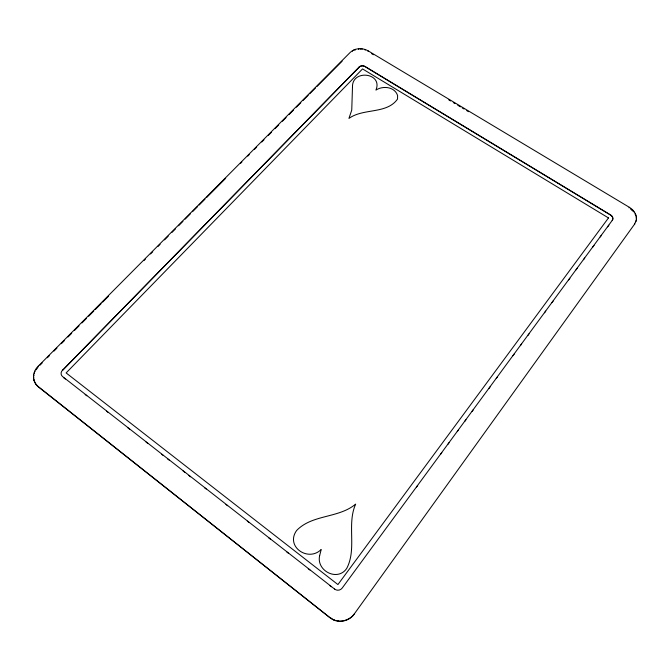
<?xml version="1.0" encoding="UTF-8"?>
<svg xmlns="http://www.w3.org/2000/svg" width="670" height="670" viewBox="0 0 670 670"><rect width="100%" height="100%" fill="white"/><g stroke="black" fill="none" stroke-linecap="round" stroke-linejoin="round"><path stroke-width="1" d="M636.416 219.768C637.069 214.601 633.602 209.836 629.339 207.29L368.14 50.845C362.637 47.645 354.983 47.88 350.243 52.377L38.224 366.197C32.302 371.557 31.716 381.917 38.425 386.933L329.916 617.656C337.161 623.678 348.869 621.911 354.137 614.156L634.758 223.914L634.448 224.475L636.416 219.768L636.098 220.329M352.537 51.263L352.579 50.593M353.911 50.568L353.953 49.898M355.401 50.024L355.443 49.354M358.609 49.413L358.651 48.743M360.267 49.354L360.318 48.684M359.229 67.117L359.254 66.933A4.112 3.199 4.3 0 1 364.991 66.43L610.663 214.961A4.531 3.643 21.3 0 1 612.33 220.254L612.254 220.397A4.531 3.643 21.3 0 0 610.596 215.103L364.974 66.598A4.112 3.199 4.3 0 0 359.246 67.092L62.603 370.25L359.254 66.933M361.934 49.463L361.984 48.793M365.167 50.183L365.217 49.513M368.09 51.515L368.14 50.845M329.916 617.656L38.123 386.49L35.594 383.784L35.895 384.237M612.33 220.254L342.244 588A5.569 5.419 89.5 0 1 334.632 589.081L334.64 589.014M333.844 619.985L329.942 617.438M335.997 620.73L333.869 619.775M338.224 621.174C343.945 621.735 351.055 618.644 354.137 614.156M629.038 207.859L629.339 207.29M633.468 210.774L633.158 211.343L631.936 210.053L632.245 209.484M634.188 212.725L634.507 212.164M635.026 214.199L635.336 213.63M635.637 215.715L635.956 215.145M636.031 217.264L636.349 216.695M636.182 218.805L636.5 218.244M635.78 221.795L636.098 221.234M416.447 487.165L417.686 485.474M440.575 454.31L441.815 452.619M448.004 444.202L449.243 442.51M457.283 431.564L458.523 429.88M464.704 421.455L465.943 419.772M472.132 411.347L473.372 409.663M488.84 388.6L490.072 386.917M496.261 378.491L497.5 376.808M512.969 355.745L514.208 354.062M520.389 345.636L521.629 343.953M527.818 335.528L529.057 333.844M544.526 312.781L545.757 311.098M551.946 302.673L553.186 300.989M568.654 279.926L569.885 278.243M576.074 269.817L577.314 268.134M583.503 259.709L584.734 258.025M592.783 247.071L594.022 245.388M600.203 236.962L601.442 235.279M607.631 226.854L608.871 225.17M37.88 367.47L35.979 369.89L35.678 369.43M39.991 365.175L42.202 362.956M47.361 357.763L49.572 355.536M53.994 351.088L56.933 348.124M61.355 343.677L64.303 340.712M67.988 337.002L71.673 333.3M74.621 330.327L79.043 325.88M81.991 322.915L86.413 318.468M88.624 316.24L93.783 311.056M95.257 309.574L101.145 303.644M102.619 302.153L108.515 296.224M143.883 260.638L145.357 259.156M150.516 253.964L152.727 251.744M157.886 246.552L160.096 244.324M164.518 239.877L168.204 236.175M171.889 232.465L175.573 228.755M178.522 225.79L182.944 221.343M185.155 219.124L190.305 213.931M192.516 211.703L197.675 206.519M199.149 205.037L205.045 199.099M206.519 197.617L225.681 178.346M240.413 163.514L241.887 162.031M247.783 156.102L249.257 154.619M254.416 149.427L256.627 147.199M261.786 142.015L263.997 139.787M268.419 135.34L271.367 132.375M275.043 128.665L278.728 124.963M282.413 121.253L286.098 117.543M289.046 114.578L293.468 110.131M296.416 107.166L300.838 102.719M303.049 100.492L308.208 95.308M309.682 93.825L315.578 87.887M317.052 86.405L342.102 61.196M336.03 620.52L338.258 620.964M371.674 53.659L373.466 54.739M448.791 99.864L450.583 100.944M453.272 102.552L455.072 103.624M457.761 105.24L460.449 106.848M462.241 107.929L464.034 109.001M466.73 110.609L468.523 111.689M630.487 208.956L631.936 210.053M62.536 370.133A5.159 4.43 -25.5 0 0 62.586 376.557L334.632 589.081M63.742 377.771L65.392 379.053M85.149 394.488L86.799 395.777M106.555 411.204L108.205 412.494M127.962 427.929L129.603 429.21M146.077 442.074L147.718 443.356M161.713 454.294L163.363 455.575M167.475 458.791L169.125 460.081M183.119 471.01L184.769 472.291M188.881 475.507L190.531 476.797M204.526 487.727L206.176 489.016M225.932 504.443L227.574 505.733M247.339 521.168L248.98 522.449M268.745 537.884L270.387 539.174M286.852 552.03L288.502 553.319M308.259 568.746L309.909 570.036M329.665 585.471L331.315 586.753M34.681 382.193L34.982 382.654L33.626 378.692M34.019 380.485L34.321 380.945M38.123 386.49L38.425 386.933M33.5 376.825L33.801 377.285M33.651 374.94L33.952 375.401M34.069 373.056L34.371 373.517M34.748 371.205L35.049 371.674M38.224 366.197L38.517 366.658M319.632 555.723C316.156 570.84 337.579 581.895 346.708 568.445C357.127 548.705 346.549 524.493 355.644 504.125C338.551 518.429 312.178 514.267 296.601 530.531C285.093 546.544 308.217 562.423 321.181 549.5L319.632 555.723M352.479 87.066L351.75 110.081L348.928 118.431C363.349 107.954 386.741 114.377 397.528 99.068L397.603 95.534C394.789 86.715 382.872 85.459 375.912 90.107C383.282 72.737 351.876 68.977 352.479 87.066M608.477 217.926L337.923 584.567L66.121 372.93L362.554 68.926L608.477 217.926"/></g></svg>
